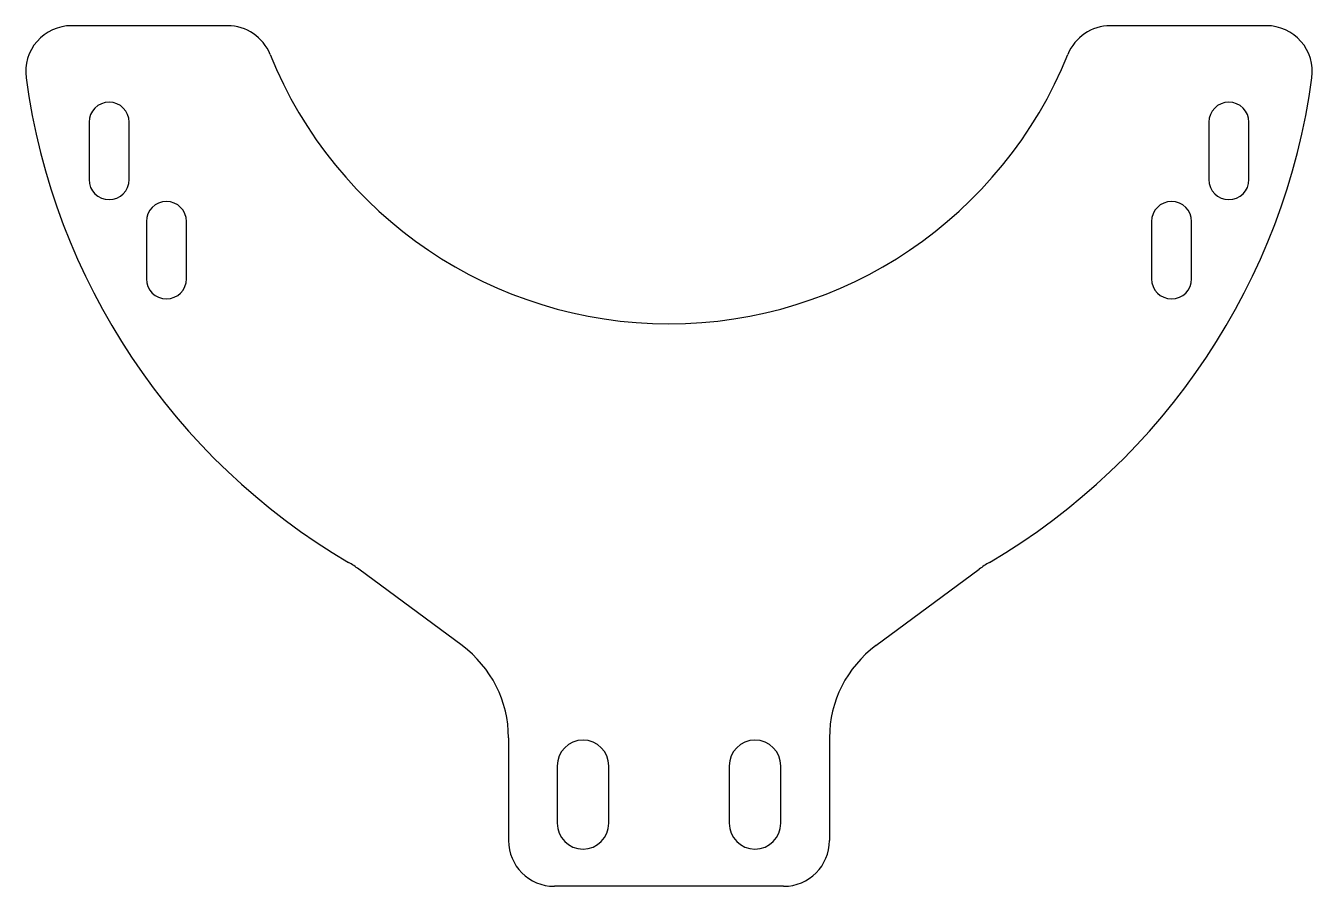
# Model space of a CAD drawing. Header units: millimetres. Extents: x -56 to 56, y -25 to 50.
import ezdxf

# ---------------------------------------------------------------- set-up
doc = ezdxf.new("R2010")
doc.units = ezdxf.units.MM

msp = doc.modelspace()

# ---------------------------------------------------------------- linework, layer by layer
at = {"color": 7, "linetype": 'Continuous', "lineweight": 25}
for p, q in [((-38.5, 50), (-52.11, 50)), ((52.11, 50), (38.5, 50)), ((-50.58, 41.58), (-50.58, 36.58)), ((-47.08, 36.58), (-47.08, 41.58)), ((47.08, 41.58), (47.08, 36.58)), ((50.58, 36.58), (50.58, 41.58)), ((-45.58, 32.92), (-45.58, 27.92)), ((-42.08, 27.92), (-42.08, 32.92)), ((42.08, 32.92), (42.08, 27.92)), ((45.58, 27.92), (45.58, 32.92)), ((-18.05, -4.07), (-27.05, 2.6)), ((18.05, -4.07), (27.05, 2.6)), ((-14, -12.11), (-14, -21.07)), ((14, -12.11), (14, -21.07)), ((-9.75, -14.57), (-9.75, -19.57)), ((-5.25, -19.57), (-5.25, -14.57)), ((5.25, -14.57), (5.25, -19.57)), ((9.75, -19.57), (9.75, -14.57)), ((10, -25.07), (-10, -25.07))]:
    msp.add_line(p, q, dxfattribs=at)
for centre, radius, start, end in [((-52.11, 46), 4, 90, 187.6753), ((-38.5, 46), 4, 21.9313, 90), ((38.5, 46), 4, 90, 158.0687), ((52.11, 46), 4, 352.3247, 90), ((0, 61.5), 37.5, 201.9313, 338.0687), ((1.41, 53.21), 58, 187.6753, 239.5941), ((-1.41, 53.21), 58, 300.4059, 352.3247), ((-48.83, 41.58), 1.75, 0, 180), ((48.83, 41.58), 1.75, 0, 180), ((-48.83, 36.58), 1.75, 180, 0), ((48.83, 36.58), 1.75, 180, 0), ((-43.83, 32.92), 1.75, 0, 180), ((43.83, 32.92), 1.75, 0, 180), ((-43.83, 27.92), 1.75, 180, 0), ((43.83, 27.92), 1.75, 180, 0), ((-33.01, -5.44), 10, 53.4711, 59.5941), ((33.01, -5.44), 10, 120.4059, 126.5289), ((-24, -12.11), 10, 0, 53.4711), ((24, -12.11), 10, 126.5289, 180), ((-7.5, -14.57), 2.25, 0, 180), ((7.5, -14.57), 2.25, 0, 180), ((-7.5, -19.57), 2.25, 180, 0), ((7.5, -19.57), 2.25, 180, 0), ((-10, -21.07), 4, 180, 270), ((10, -21.07), 4, 270, 0)]:
    msp.add_arc(centre, radius, start, end, dxfattribs=at)

doc.saveas('drawing.dxf')
